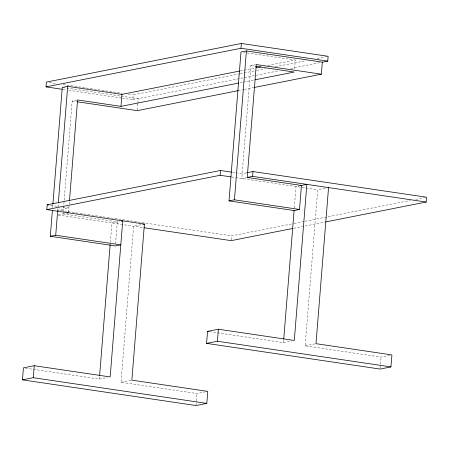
<?xml version="1.0" encoding="UTF-8"?>
<svg xmlns="http://www.w3.org/2000/svg" width="449" height="449" viewBox="0 0 449 449"><rect width="100%" height="100%" fill="white"/><g stroke="black" fill="none" stroke-linecap="round" stroke-linejoin="round"><path stroke-width="0.34" stroke-dasharray="2.25 1.68" d="M52.612 207.646L52.836 204.851M57.691 210.766L58.252 203.773M76.902 100.088L72.166 101.031L63.085 213.892L117.312 221.918L115.438 245.249M68.551 212.136L69.393 201.674M25.486 368.158L99.336 379.085L99.56 376.296M110.325 242.505L111.896 222.99L120.018 221.385M122.459 98.196L132.792 99.723L133.179 94.924L239.581 73.844M137.293 109.994L137.776 103.988M137.832 103.321L138.208 98.651L121.64 96.198M205.754 391.786L196.954 393.532L121.028 382.295L133.589 226.201L143.068 224.326M196.039 404.869L196.308 401.535M196.365 400.867L196.954 393.532M231.257 239.962L231.589 235.848L293.371 223.608M255.616 64.69L250.879 65.627L241.798 178.494L246.535 177.557M294.527 68.714L295.229 60.043L245.805 52.724M209.616 331.682L283.465 342.609L283.689 339.826M294.314 207.792L296.026 186.52L299.41 185.847M389.884 355.316L381.083 357.056L305.157 345.82L317.718 189.731L327.871 187.716M380.168 368.399L380.438 365.065M380.494 364.397L381.083 357.056M240.209 70.936L255.341 67.939M267.722 65.487L295.229 60.043M240.266 73.709L256.059 70.583M256.744 70.442L265.668 68.675M275.276 66.772L306.167 60.654M317.151 58.477L327.45 56.439M132.792 99.723L279.053 70.751M290.683 68.45L319.587 62.72M239.934 82.807L242.684 82.262M243.375 82.128L254.375 79.95M238.234 90.653L243.734 89.564M244.419 89.43L253.348 87.656M246.243 172.887L242.185 173.69L237.437 172.988M58.342 214.835L66.469 213.224M294.061 223.473L304.355 221.43M305.045 221.295L410.072 200.49M415.566 199.401L425.175 197.498M293.674 228.277L325.25 222.019M99.336 379.085L107.463 377.474M283.465 342.609L291.592 341.004M121.028 382.295L131.86 380.151M305.157 345.82L315.989 343.676M243.745 52.421L245.115 52.623M250.879 65.627L255.7 66.34M49.166 82.487L56.737 83.609M62.933 84.524L122.156 93.291M128.358 94.206L133.179 94.924M62.972 87.516L120.949 96.097M62.551 89.329L65.992 89.839M68.748 90.249L121.774 98.095M72.166 101.031L76.319 101.642M232.694 172.287L236.758 172.887M231.628 176.99L235.018 177.49M235.697 177.591L301.447 187.323M302.126 187.424L317.718 189.731M50.58 205.311L58.718 206.512M62.781 207.118L68.882 208.022L58.056 210.166L231.589 235.848M58.359 215.071L143.399 227.654"/><path stroke-width="0.67" d="M231.336 172.085L220.493 170.48L47.19 204.811L46.808 209.61L144.421 224.057L131.86 380.151L207.786 391.388L206.815 403.393L195.989 405.537L22.45 379.854L23.415 367.849L34.247 365.705L110.168 376.941L122.729 220.846L121.376 221.116M61.861 89.228L46.023 86.882L46.41 82.083L241.371 43.463L328.135 56.305L327.753 61.103L322.259 62.192M22.45 379.854L33.282 377.71L34.247 365.705M50.305 236.303L55.721 235.231L120.798 244.862L115.382 245.934L50.305 236.303L52.387 210.441M52.892 204.149L62.282 87.415L67.698 86.343L121.932 94.369L239.525 71.077M55.721 235.231L57.691 210.766M58.364 202.376L67.698 86.343M69.505 200.282L77.582 99.953L120.961 106.374L238.559 83.082M120.961 106.374L121.932 94.369M99.616 375.6L110.157 244.593M328.55 187.587L315.989 343.676L391.915 354.912L390.944 366.917L380.118 369.067L206.579 343.384L207.545 331.373L218.377 329.229L294.297 340.465L306.858 184.376L300.089 185.718M46.808 209.61L220.105 175.284L220.493 170.48M206.579 343.384L217.411 341.24L218.377 329.229M46.023 86.882L240.984 48.262L241.371 43.463M321.366 74.186L256.295 64.555L247.214 177.422L301.442 185.448L299.511 209.459L294.095 210.536L229.018 200.905L240.995 52.017L246.411 50.945L322.337 62.175L321.366 74.186L254.039 87.521M229.018 200.905L234.434 199.827L246.411 50.945M247.214 177.422L252.63 176.35L253.012 171.546L426.55 197.229L426.163 202.033L325.935 221.885M283.746 339.13L294.117 210.211M256.031 67.805L260.841 66.85M255.066 79.81L294.263 72.048L255.7 66.34M238.234 90.653L137.242 110.656L77.009 101.743M246.922 172.753L253.012 171.546M67.142 213.09L68.501 212.82M143.068 224.326L144.421 224.057M292.984 228.412L231.201 240.647L144.09 227.755M240.984 48.262L327.753 61.103M252.63 176.35L426.163 202.033M220.105 175.284L230.949 176.889M234.434 199.827L299.511 209.459M47.19 204.811L48.548 205.008M207.545 331.373L208.925 331.581M217.411 341.24L390.944 366.917M33.282 377.71L206.815 403.393"/></g></svg>
